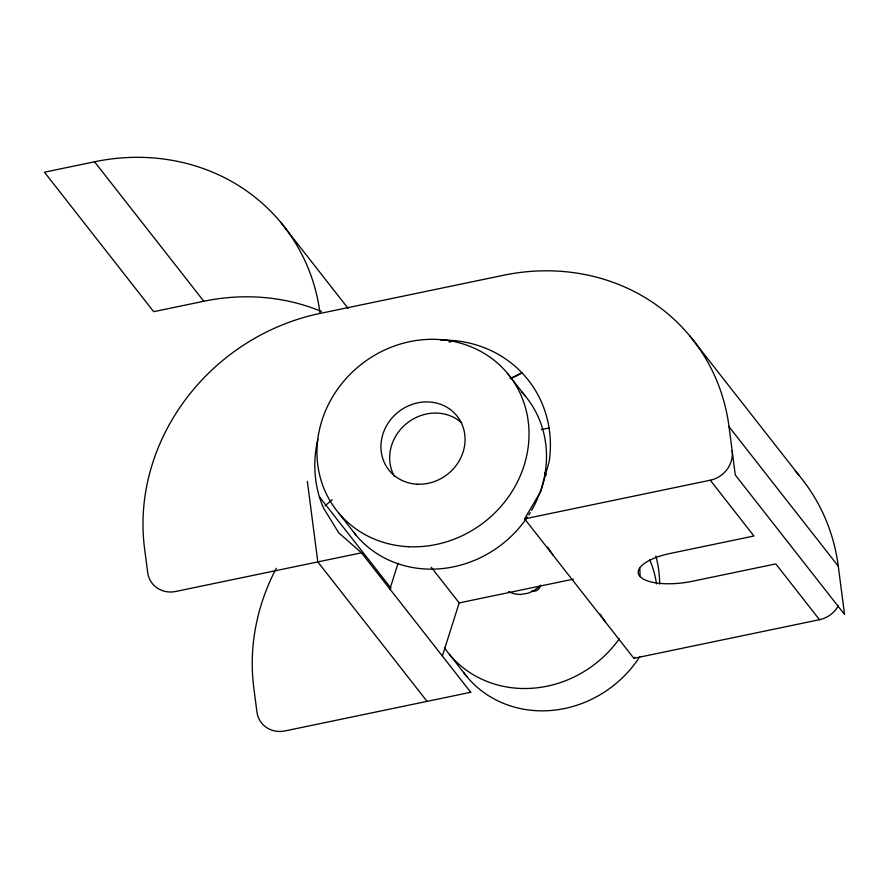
<?xml version="1.0" encoding="UTF-8"?>
<svg xmlns="http://www.w3.org/2000/svg" width="889" height="889" viewBox="0 0 889 889"><rect width="100%" height="100%" fill="white"/><g stroke="black" fill="none" stroke-linecap="round" stroke-linejoin="round"><path stroke-width="1.33" d="M389.904 589.074L398.116 563.17M442.344 656.015L459.191 602.909L431.276 567.282M838.471 605.52A26.081 23.814 -38.1 0 1 819.502 619.7L633.879 658.327L524.621 518.865L541.157 490.617L549.302 461.013A121.715 111.147 -38.1 0 0 440.755 340.087M633.879 658.327L634.868 657.293M320.029 313.25A208.648 190.535 -38.1 0 0 94.545 161.776L44.45 172.21L153.697 311.672L203.803 301.249A208.648 190.535 -38.1 0 1 321.54 311.528M541.212 429.62L549.313 427.931M276.268 568.304A208.648 190.535 -38.1 0 0 253.798 687.83L256.932 711.978A26.081 23.814 -38.1 0 0 285.125 730.902L470.748 692.275L361.501 552.814L175.866 591.441A26.081 23.814 -38.1 0 1 147.685 572.505L144.551 548.357A208.648 190.535 -38.1 0 1 319.851 313.484L503.541 275.257A208.648 190.535 -38.1 0 1 729.024 426.72L838.283 566.193L844.55 614.488L735.303 475.015L729.024 426.72M524.621 518.865L710.255 480.227A26.081 23.814 -38.1 0 0 732.158 450.867M459.191 602.909L573.361 579.15M449.089 341.909L454.079 340.943M361.501 552.814L338.687 532.755L323.485 508.008A121.715 111.147 -38.1 0 1 317.851 439.255M469.548 691.698L470.748 692.275M689.631 335.72L798.889 475.193M710.255 480.227L753.95 536.011L670.45 553.391A43.472 15.58 -7.4 0 0 639.636 576.028A43.472 15.58 -7.4 0 0 692.309 581.284L775.797 563.915L819.502 619.7M507.519 373.402L524.999 395.716M544.69 472.715L546.379 474.87M280.635 222.25L348.066 308.327M94.545 161.776L203.803 301.249M338.465 512.742L355.944 535.056M449.467 654.437L466.947 676.751M319.307 496.662L391.004 588.185M427.064 701.365L317.817 561.904L307.361 481.416M600.053 614.055L605.476 622.067M547.613 547.113L553.025 555.125M521.843 372.758A69.553 24.925 -7.4 0 1 510.008 378.592M795.299 471.026A208.648 190.535 -38.1 0 1 838.283 566.193M325.063 505.874A208.648 190.535 -38.1 0 1 332.275 499.685M521.654 372.88A69.553 24.925 -7.4 0 1 511.053 378.181M449.423 341.665A69.553 24.925 -7.4 0 1 454.89 340.631M655.849 555.981A121.715 111.147 -38.1 0 1 659.66 584.029M521.365 391.604A109.547 100.035 -38.1 0 1 538.167 497.129M537.656 498.351A109.547 100.035 -38.1 0 1 531.622 510.342M530.233 512.675A109.547 100.035 -38.1 0 1 528.788 514.964M527.299 517.231A109.547 100.035 -38.1 0 1 353.389 531.844M394.494 476.526A43.472 39.694 -38.1 0 1 406.884 423.275A43.472 39.694 -38.1 0 1 461.669 422.842M540.656 585.095A6.956 6.356 -38.1 0 1 531.378 591.041M539.223 586.407A26.081 23.814 -38.1 0 1 527.633 593.274L521.065 594.385A26.081 23.814 -38.1 0 1 508.608 591.618M639.736 568.182A109.547 100.035 -38.1 0 1 640.013 576.305M619.277 638.824A109.547 100.035 -38.1 0 1 444.489 647.87M649.681 559.692A109.547 100.035 -38.1 0 1 656.493 583.884M639.791 656.671A109.547 100.035 -38.1 0 1 463.569 672.44M408.484 546.702A109.547 100.035 -38.1 0 0 521.21 395.672A109.547 100.035 -38.1 0 0 339.287 386.837A109.547 100.035 -38.1 0 0 408.484 546.702M417.241 484.194A43.472 39.694 -38.1 0 0 461.969 424.264A43.472 39.694 -38.1 0 0 389.782 420.764A43.472 39.694 -38.1 0 0 417.241 484.194"/></g></svg>
